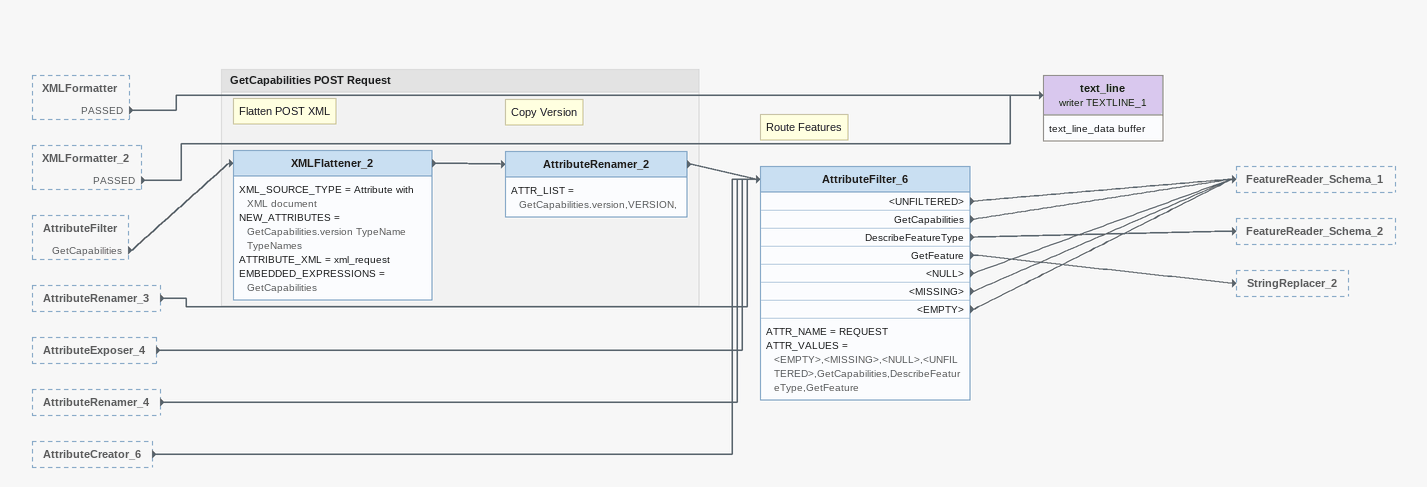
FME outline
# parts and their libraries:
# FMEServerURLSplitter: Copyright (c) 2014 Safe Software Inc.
XMLFormatter [outside]
    PASSED -> text_line (writer TEXTLINE_1)
XMLFormatter_2 [outside]
    PASSED -> text_line (writer TEXTLINE_1)
AttributeFilter [outside]
    GetCapabilities -> XMLFlattener_2
AttributeRenamer_3 [outside]
    -> AttributeFilter_6
AttributeExposer_4 [outside]
    -> AttributeFilter_6
AttributeRenamer_4 [outside]
    -> AttributeFilter_6
AttributeCreator_6 [outside]
    -> AttributeFilter_6
Note: Route Features
AttributeFilter_6
    ATTR_NAME = REQUEST
    ATTR_VALUES = <EMPTY>,<MISSING>,<NULL>,<UNFILTERED>,GetCapabilities,DescribeFeatureType,GetFeature
    <UNFILTERED> -> FeatureReader_Schema_1
    GetCapabilities -> FeatureReader_Schema_1
    DescribeFeatureType -> FeatureReader_Schema_2
    GetFeature -> StringReplacer_2
    <NULL> -> FeatureReader_Schema_1
    <MISSING> -> FeatureReader_Schema_1
    <EMPTY> -> FeatureReader_Schema_1
text_line (writer TEXTLINE_1)
    attributes: text_line_data buffer

Bookmark: GetCapabilities POST Request
Note: Flatten POST XML
XMLFlattener_2
    XML_SOURCE_TYPE = Attribute with XML document
    NEW_ATTRIBUTES = GetCapabilities.version TypeName TypeNames
    ATTRIBUTE_XML = xml_request
    EMBEDDED_EXPRESSIONS = GetCapabilities
    -> AttributeRenamer_2
Note: Copy Version
AttributeRenamer_2
    ATTR_LIST = GetCapabilities.version,VERSION,
    -> AttributeFilter_6
